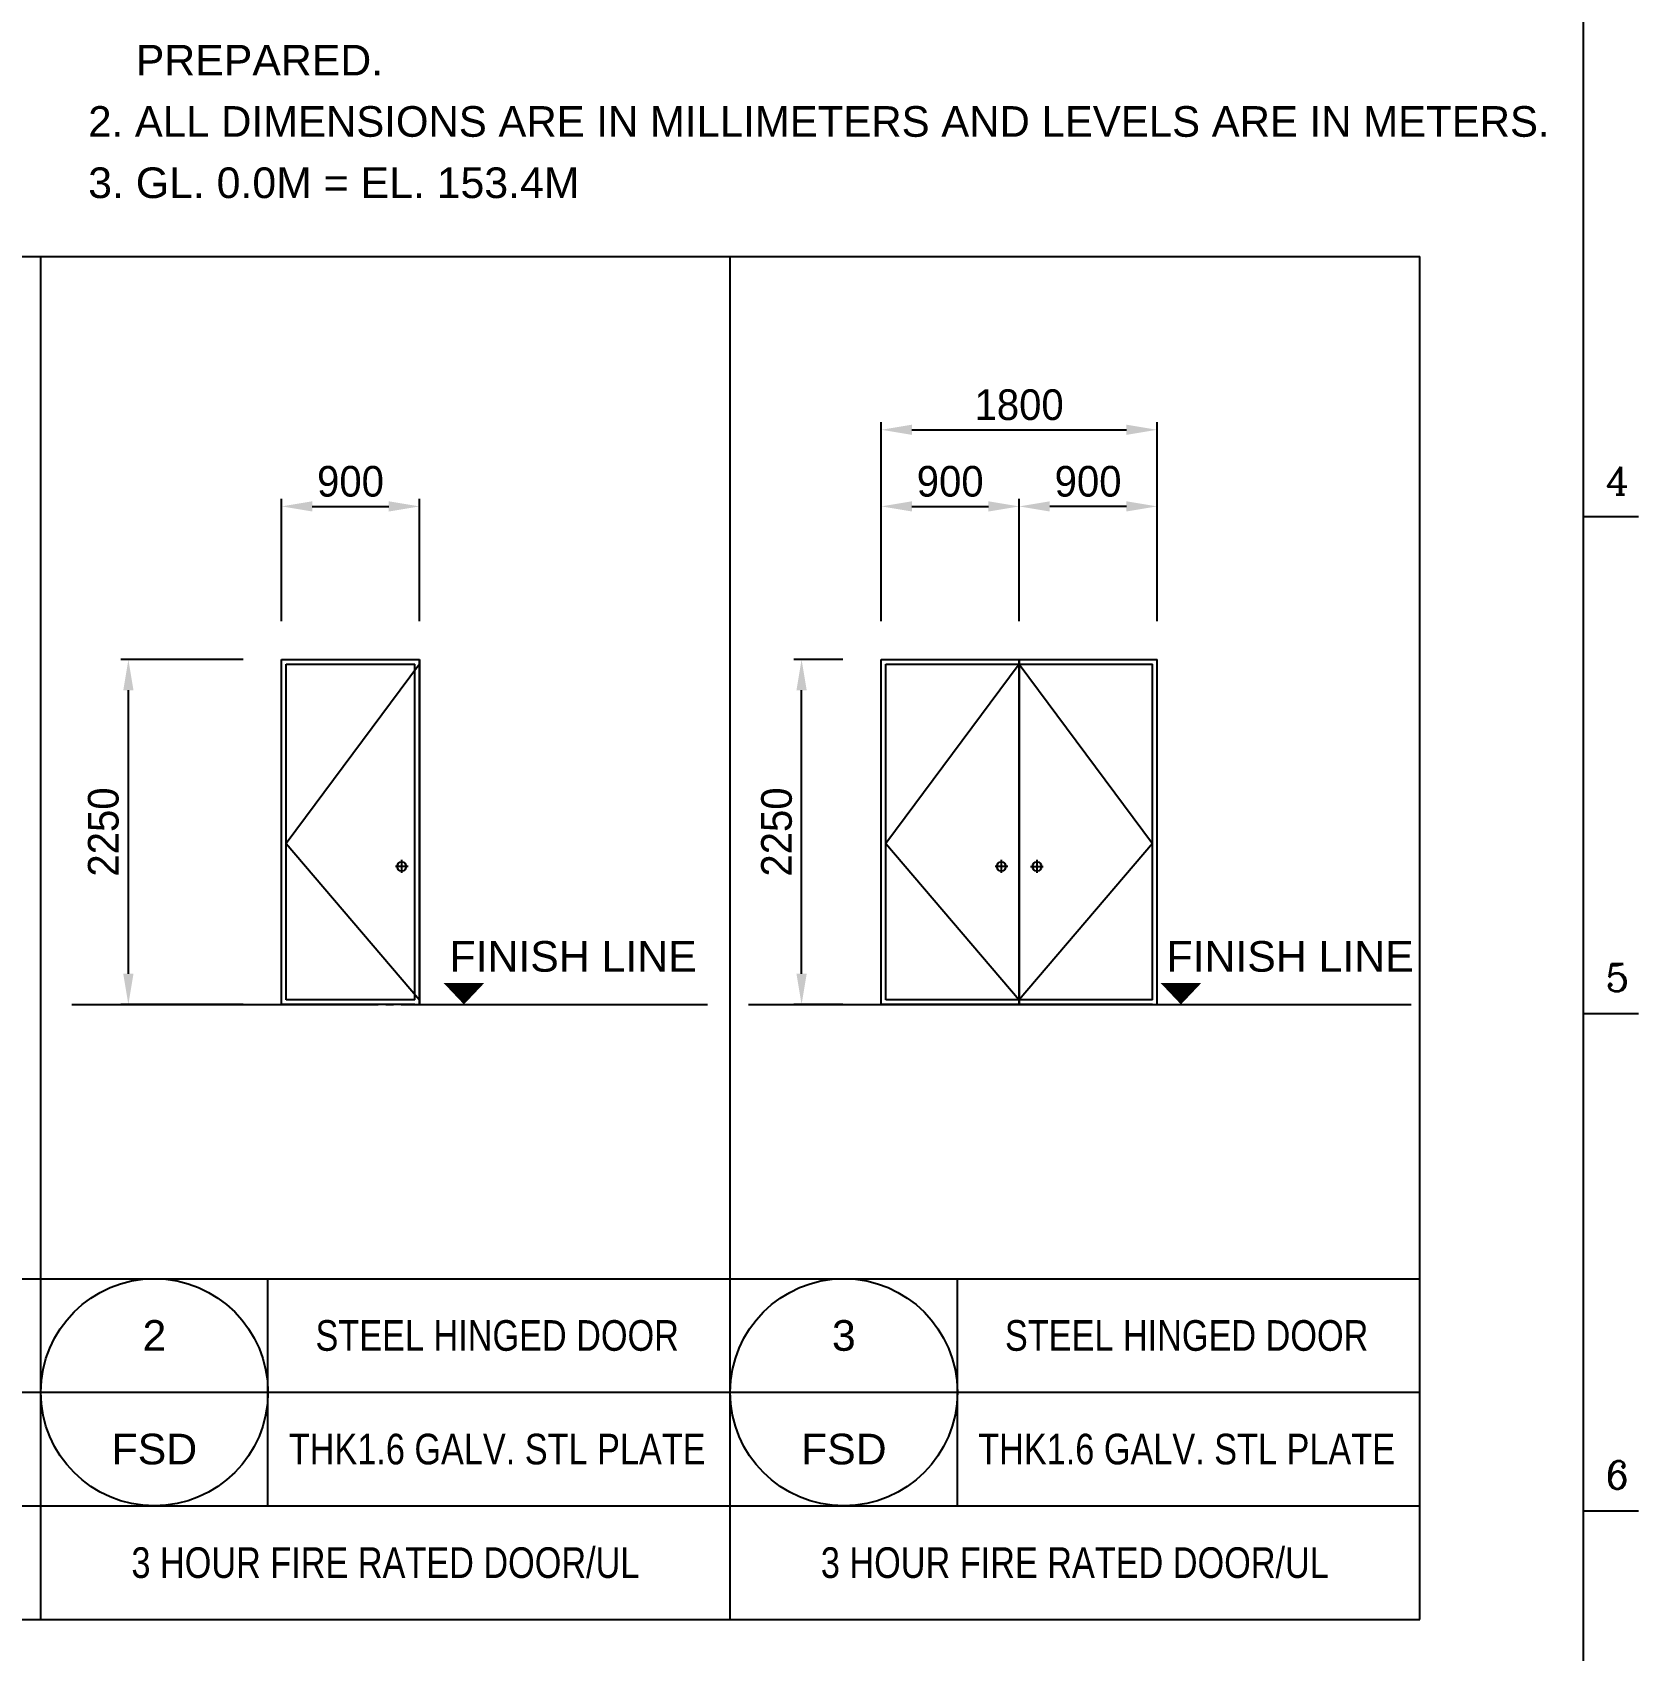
# Model space of a CAD drawing. Header units: millimetres. Extents: x 4133871 to 4440428, y -545651 to -495191.
# Drawn here: x 4426786 to 4439367, y -520704 to -508031 of the extents above; entities that cross this region are included whole.
import ezdxf
from ezdxf.enums import TextEntityAlignment as Align

# ---------------------------------------------------------------- set-up
doc = ezdxf.new("R2010")
doc.units = ezdxf.units.MM
doc.header["$LTSCALE"] = 60
doc.linetypes.add('CEN', pattern=[62, 60, -1, 0, -1])
doc.linetypes.add('LYR CENTER', pattern=[43, 40, -1, 1, -1])
doc.layers.get('Defpoints').update_dxf_attribs({"color": 140})
for name, color, linetype in [('1', 7, 'Continuous'), ('AA-DWXM-DOOR', 7, 'Continuous'), ('AA-XXXX-CNTL', 1, 'LYR CENTER'), ('AA-XXXX-TABL', 7, 'Continuous'), ('AA-XXXX-TEXT', 3, 'Continuous'), ('C_TEXT_01', 2, 'Continuous'), ('DIM-SCALE', 7, 'Continuous'), ('TAN-TIT', 30, 'Continuous')]:
    doc.layers.add(name, color=color, linetype=linetype)
doc.styles.add('Arial', font='arial.ttf')
doc.styles.add('COM', font='COMPLEX', dxfattribs={"height": 5})
doc.styles.add('돋움', font='')
doc.styles.get('돋움').set_extended_font_data('Dotum')
doc.dimstyles.new('일반도면_0060', dxfattribs={"dimtxt": 240, "dimasz": 240, "dimexe": 60, "dimexo": 300, "dimgap": 75, "dimtad": 1, "dimdec": 0, "dimzin": 0, "dimdsep": 46, "dimtxsty": '돋움', "dimcen": -300, "dimclrd": 7, "dimclre": 7, "dimclrt": 2, "dimadec": 8, "dimazin": 0, "dimtfac": 1, "dimtdec": 0, "dimtix": 1, "dimtmove": 2, "dimatfit": 3, "dimfxl": 1, "dimtolj": 1, "dimtzin": 0, "dimarcsym": 0})

# ---------------------------------------------------------------- blocks, each defined once
blk = doc.blocks.new('BORDER')
at = {"layer": 'TAN-TIT'}
for p, q in [((232823, 3520), (232823, 164680)), ((232823, 112766), (234266, 112766)), ((232823, 99787), (234266, 99787)), ((232823, 86808), (234266, 86808))]:
    blk.add_line(p, q, dxfattribs=at)
at = {"layer": 'TAN-TIT', "style": 'COM'}
for s, p in [('4', (233400, 113342)), ('5', (233400, 100364)), ('6', (233400, 87385))]:
    blk.add_text(s, height=721, dxfattribs=at).set_placement(p)
blk = doc.blocks.new('*D49')
at = {"layer": 'Defpoints', "color": 0}
for p in [(4427538, -512943), (4428738, -512943), (4428738, -515643)]:
    blk.add_point(p, dxfattribs=at)
at = {"layer": 'DIM-SCALE', "color": 7, "lineweight": -2}
for p, q in [((4428438, -512943), (4427478, -512943)), ((4427538, -515403), (4427538, -513183)), ((4428438, -515643), (4427478, -515643))]:
    blk.add_line(p, q, dxfattribs=at)
at = {"layer": 'DIM-SCALE', "color": 7}
for points in [[(4427498, -513183), (4427578, -513183), (4427538, -512943)], [(4427498, -515403), (4427578, -515403), (4427538, -515643)]]:
    blk.add_solid(points, dxfattribs=at)
at = {"layer": 'DIM-SCALE', "color": 2, "insert": (4427343, -514293), "char_height": 240, "attachment_point": 5, "rotation": 90, "style": '돋움'}
blk.add_mtext('\\A1;2250', dxfattribs=at)
blk = doc.blocks.new('*D50')
at = {"layer": 'Defpoints', "color": 0}
for p in [(4429818, -511743), (4428738, -512943), (4429818, -512943)]:
    blk.add_point(p, dxfattribs=at)
at = {"layer": 'DIM-SCALE', "color": 7, "lineweight": -2}
for p, q in [((4428738, -512643), (4428738, -511683)), ((4429818, -512643), (4429818, -511683)), ((4428978, -511743), (4429578, -511743))]:
    blk.add_line(p, q, dxfattribs=at)
at = {"layer": 'DIM-SCALE', "color": 7}
for points in [[(4428978, -511703), (4428978, -511783), (4428738, -511743)], [(4429578, -511703), (4429578, -511783), (4429818, -511743)]]:
    blk.add_solid(points, dxfattribs=at)
at = {"layer": 'DIM-SCALE', "color": 2, "insert": (4429278, -511548), "char_height": 240, "attachment_point": 5, "style": '돋움'}
blk.add_mtext('\\A1;900', dxfattribs=at)
blk = doc.blocks.new('*D51')
at = {"layer": 'Defpoints', "color": 0}
for p in [(4434515, -511743), (4433435, -512943), (4434515, -512943)]:
    blk.add_point(p, dxfattribs=at)
at = {"layer": 'DIM-SCALE', "color": 7, "lineweight": -2}
for p, q in [((4433435, -512643), (4433435, -511683)), ((4434515, -512643), (4434515, -511683)), ((4433675, -511743), (4434275, -511743))]:
    blk.add_line(p, q, dxfattribs=at)
at = {"layer": 'DIM-SCALE', "color": 7}
for points in [[(4433675, -511703), (4433675, -511783), (4433435, -511743)], [(4434275, -511703), (4434275, -511783), (4434515, -511743)]]:
    blk.add_solid(points, dxfattribs=at)
at = {"layer": 'DIM-SCALE', "color": 2, "insert": (4433975, -511548), "char_height": 240, "attachment_point": 5, "style": '돋움'}
blk.add_mtext('\\A1;900', dxfattribs=at)
blk = doc.blocks.new('*D52')
at = {"layer": 'Defpoints', "color": 0}
for p in [(4432811, -512943), (4433435, -512943), (4433435, -515643)]:
    blk.add_point(p, dxfattribs=at)
at = {"layer": 'DIM-SCALE', "color": 7, "lineweight": -2}
for p, q in [((4433135, -512943), (4432751, -512943)), ((4432811, -515403), (4432811, -513183)), ((4433135, -515643), (4432751, -515643))]:
    blk.add_line(p, q, dxfattribs=at)
at = {"layer": 'DIM-SCALE', "color": 7}
for points in [[(4432771, -513183), (4432851, -513183), (4432811, -512943)], [(4432771, -515403), (4432851, -515403), (4432811, -515643)]]:
    blk.add_solid(points, dxfattribs=at)
at = {"layer": 'DIM-SCALE', "color": 2, "insert": (4432616, -514293), "char_height": 240, "attachment_point": 5, "rotation": 90, "style": '돋움'}
blk.add_mtext('\\A1;2250', dxfattribs=at)
blk = doc.blocks.new('*D53')
at = {"layer": 'Defpoints', "color": 0}
for p in [(4434515, -511743), (4434515, -512943), (4435595, -512943)]:
    blk.add_point(p, dxfattribs=at)
at = {"layer": 'DIM-SCALE', "color": 7, "lineweight": -2}
for p, q in [((4434515, -512643), (4434515, -511683)), ((4435595, -512643), (4435595, -511683)), ((4435355, -511743), (4434755, -511743))]:
    blk.add_line(p, q, dxfattribs=at)
at = {"layer": 'DIM-SCALE', "color": 7}
for points in [[(4434755, -511703), (4434755, -511783), (4434515, -511743)], [(4435355, -511703), (4435355, -511783), (4435595, -511743)]]:
    blk.add_solid(points, dxfattribs=at)
at = {"layer": 'DIM-SCALE', "color": 2, "insert": (4435055, -511548), "char_height": 240, "attachment_point": 5, "style": '돋움'}
blk.add_mtext('\\A1;900', dxfattribs=at)
blk = doc.blocks.new('*D54')
at = {"layer": 'Defpoints', "color": 0}
for p in [(4435595, -511143), (4433435, -512943), (4435595, -512943)]:
    blk.add_point(p, dxfattribs=at)
at = {"layer": 'DIM-SCALE', "color": 7, "lineweight": -2}
for p, q in [((4433435, -512643), (4433435, -511083)), ((4435595, -512643), (4435595, -511083)), ((4433675, -511143), (4435355, -511143))]:
    blk.add_line(p, q, dxfattribs=at)
at = {"layer": 'DIM-SCALE', "color": 7}
for points in [[(4433675, -511103), (4433675, -511183), (4433435, -511143)], [(4435355, -511103), (4435355, -511183), (4435595, -511143)]]:
    blk.add_solid(points, dxfattribs=at)
at = {"layer": 'DIM-SCALE', "color": 2, "insert": (4434515, -510948), "char_height": 240, "attachment_point": 5, "style": '돋움'}
blk.add_mtext('\\A1;1800', dxfattribs=at)

msp = doc.modelspace()

# ---------------------------------------------------------------- linework, layer by layer
at = {"layer": 'AA-DWXM-DOOR'}
for p, q in [((4428738, -512943.2), (4429818, -512943.2)), ((4428738, -515643.2), (4428738, -512943.2)), ((4429818, -515643.2), (4429818, -512943.2)), ((4433435, -512943.2), (4435595, -512943.2)), ((4433435, -515643.2), (4433435, -512943.2)), ((4435595, -515643.2), (4435595, -512943.2)), ((4429782, -515643.2), (4428738, -515643.2)), ((4429782, -515643.2), (4428738, -515643.2)), ((4435559, -515643.2), (4433435, -515643.2)), ((4435559, -515643.2), (4433435, -515643.2))]:
    msp.add_line(p, q, dxfattribs=at)
at = {"layer": 'AA-DWXM-DOOR', "color": 4}
for p, q in [((4428774, -515607.2), (4428774, -512979.2)), ((4428774, -512979.2), (4429782, -512979.2)), ((4429782, -515607.2), (4429782, -512979.2)), ((4429818, -515643.2), (4429818, -512943.2)), ((4429818, -512943.2), (4429818, -515643.2)), ((4429818, -512943.2), (4429818, -515643.2)), ((4433471, -515607.2), (4433471, -512979.2)), ((4433471, -512979.2), (4435559, -512979.2)), ((4434515, -515643.2), (4434515, -512943.2)), ((4434515, -512943.2), (4434515, -515643.2)), ((4434515, -512943.2), (4434515, -515643.2)), ((4435559, -515607.2), (4435559, -512979.2)), ((4429782, -515607.2), (4428774, -515607.2)), ((4435559, -515607.2), (4433471, -515607.2))]:
    msp.add_line(p, q, dxfattribs=at)
at = {"layer": 'AA-DWXM-DOOR', "color": 9}
for p, q in [((4429678.3, -514511.9), (4429678.3, -514611.6)), ((4434375.3, -514511.9), (4434375.3, -514611.6)), ((4434654.8, -514511.9), (4434654.8, -514611.6)), ((4429728.5, -514561.7), (4429631.1, -514561.7)), ((4434425.5, -514561.7), (4434328.1, -514561.7)), ((4434604.6, -514561.7), (4434702, -514561.7))]:
    msp.add_line(p, q, dxfattribs=at)
at = {"layer": 'AA-DWXM-DOOR', "color": 1, "linetype": 'CEN', "ltscale": 0.5}
for points in [[(4429818, -512979.2), (4428774, -514383.2), (4429818, -515607.2)], [(4434515, -512979.2), (4433471, -514383.2), (4434515, -515607.2)], [(4434515, -512979.2), (4435559, -514383.2), (4434515, -515607.2)]]:
    msp.add_lwpolyline(points, dxfattribs=at)
at = {"layer": 'AA-DWXM-DOOR', "color": 9}
for centre in [(4429678.3, -514563.2), (4434375.3, -514563.2), (4434654.8, -514563.2)]:
    msp.add_circle(centre, 36, dxfattribs=at)
at = {"layer": 'AA-XXXX-CNTL'}
for p, q in [((4427095, -515643.2), (4432119.6, -515643.2)), ((4432394.7, -515643.2), (4435670.9, -515643.2)), ((4432872, -515643.2), (4437585.1, -515643.2))]:
    msp.add_line(p, q, dxfattribs=at)
at = {"layer": 'AA-XXXX-TABL'}
for p, q in [((4408114.5, -509786.1), (4437652.4, -509786.1)), ((4426852.4, -520459.1), (4426852.4, -509786.1)), ((4426852.4, -520459.1), (4426852.4, -509786.1)), ((4432252.4, -520459.1), (4432252.4, -509786.1)), ((4432252.4, -520459.1), (4432252.4, -509786.1)), ((4437652.4, -520459.1), (4437652.4, -509786.1)), ((4408114.5, -517790.8), (4437652.4, -517790.8)), ((4428631.2, -519569.7), (4428631.2, -517790.8)), ((4434031.2, -519569.7), (4434031.2, -517790.8)), ((4408114.5, -518680.3), (4437652.4, -518680.3)), ((4408114.5, -519569.7), (4437652.4, -519569.7)), ((4408114.5, -520459.1), (4437652.4, -520459.1))]:
    msp.add_line(p, q, dxfattribs=at)
for centre in [(4427741.8, -518680.3), (4433141.8, -518680.3)]:
    msp.add_circle(centre, 889.4, dxfattribs=at)
at = {"layer": 'AA-XXXX-TEXT', "color": 7}
for points in [[(4430166.4, -515643.2, 0, 320, 0), (4430166.4, -515474.2, 320, 320, 0)], [(4435782.5, -515643.2, 0, 320, 0), (4435782.5, -515474.2, 320, 320, 0)]]:
    msp.add_lwpolyline(points, format="xyseb", dxfattribs=at)

# ---------------------------------------------------------------- block references
at = {"layer": '1', "xscale": 0.3, "yscale": 0.3, "zscale": 0.3}
msp.add_blockref('BORDER', (4369087.7, -545651.2), dxfattribs=at)

# ---------------------------------------------------------------- texts
at = {"layer": 'AA-XXXX-TEXT', "color": 7, "style": 'Arial'}
for p in [(4430052.7, -515386.9), (4435668.8, -515386.9)]:
    msp.add_text('FINISH LINE', height=240, dxfattribs=at).set_placement(p)
for s, p in [('2', (4427741.8, -518235.5)), ('3', (4433141.8, -518235.5)), ('FSD', (4427741.8, -519125)), ('FSD', (4433141.8, -519125))]:
    msp.add_text(s, height=240, dxfattribs=at).set_placement(p, align=Align.MIDDLE_CENTER)
at = {"layer": 'AA-XXXX-TEXT', "color": 7, "style": 'Arial', "width": 0.8}
for s, p in [('STEEL HINGED DOOR', (4430426.9, -518235.5)), ('STEEL HINGED DOOR', (4435826.9, -518235.5)), ('THK1.6 GALV. STL PLATE', (4430426.9, -519125)), ('THK1.6 GALV. STL PLATE', (4435826.9, -519125)), ('3 HOUR FIRE RATED DOOR/UL', (4429551.3, -520014.4)), ('3 HOUR FIRE RATED DOOR/UL', (4434951.3, -520014.4))]:
    msp.add_text(s, height=240, dxfattribs=at).set_placement(p, align=Align.MIDDLE_CENTER)
at = {"layer": 'C_TEXT_01', "style": 'Arial'}
for s, p in [('    PREPARED.', (4427223.4, -508248.5)), ('3. GL. 0.0M = EL. 153.4M', (4427223.4, -509208.5))]:
    msp.add_text(s, height=240, dxfattribs=at).set_placement(p, align=Align.MIDDLE_LEFT)
at = {"layer": 'C_TEXT_01', "style": 'Arial', "width": 0.98}
msp.add_text('2. ALL DIMENSIONS ARE IN MILLIMETERS AND LEVELS ARE IN METERS.', height=240, dxfattribs=at).set_placement((4427223.4, -508728.5), align=Align.MIDDLE_LEFT)

# ---------------------------------------------------------------- dimensions: what is measured, and where the dimension line sits
at = {"layer": 'DIM-SCALE'}
for base, p1, p2, text, picture, middle in [((4435595, -511143.2), (4433435, -512943.2), (4435595, -512943.2), '1800', '*D54', (4434515, -510948)), ((4429818, -511743.2), (4428738, -512943.2), (4429818, -512943.2), '900', '*D50', (4429278, -511548)), ((4434515, -511743.2), (4433435, -512943.2), (4434515, -512943.2), '900', '*D51', (4433975, -511548))]:
    dim = msp.add_linear_dim(base=base, p1=p1, p2=p2, text=text, dimstyle='일반도면_0060', dxfattribs=at)
    dim.commit()
    dim.dimension.update_dxf_attribs({"geometry": picture, "text_midpoint": middle})
for base, p1, p2, angle, text, picture, middle in [((4434515, -511743.2), (4435595, -512943.2), (4434515, -512943.2), 180, '900', '*D53', (4435055, -511548)), ((4427538, -512943.2), (4428738, -515643.2), (4428738, -512943.2), 90, '2250', '*D49', (4427342.9, -514293.2)), ((4432811.5, -512943.2), (4433435, -515643.2), (4433435, -512943.2), 90, '2250', '*D52', (4432616.3, -514293.2))]:
    dim = msp.add_linear_dim(base=base, p1=p1, p2=p2, angle=angle, text=text, dimstyle='일반도면_0060', dxfattribs=at)
    dim.commit()
    dim.dimension.update_dxf_attribs({"geometry": picture, "text_midpoint": middle})

doc.saveas('drawing.dxf')
